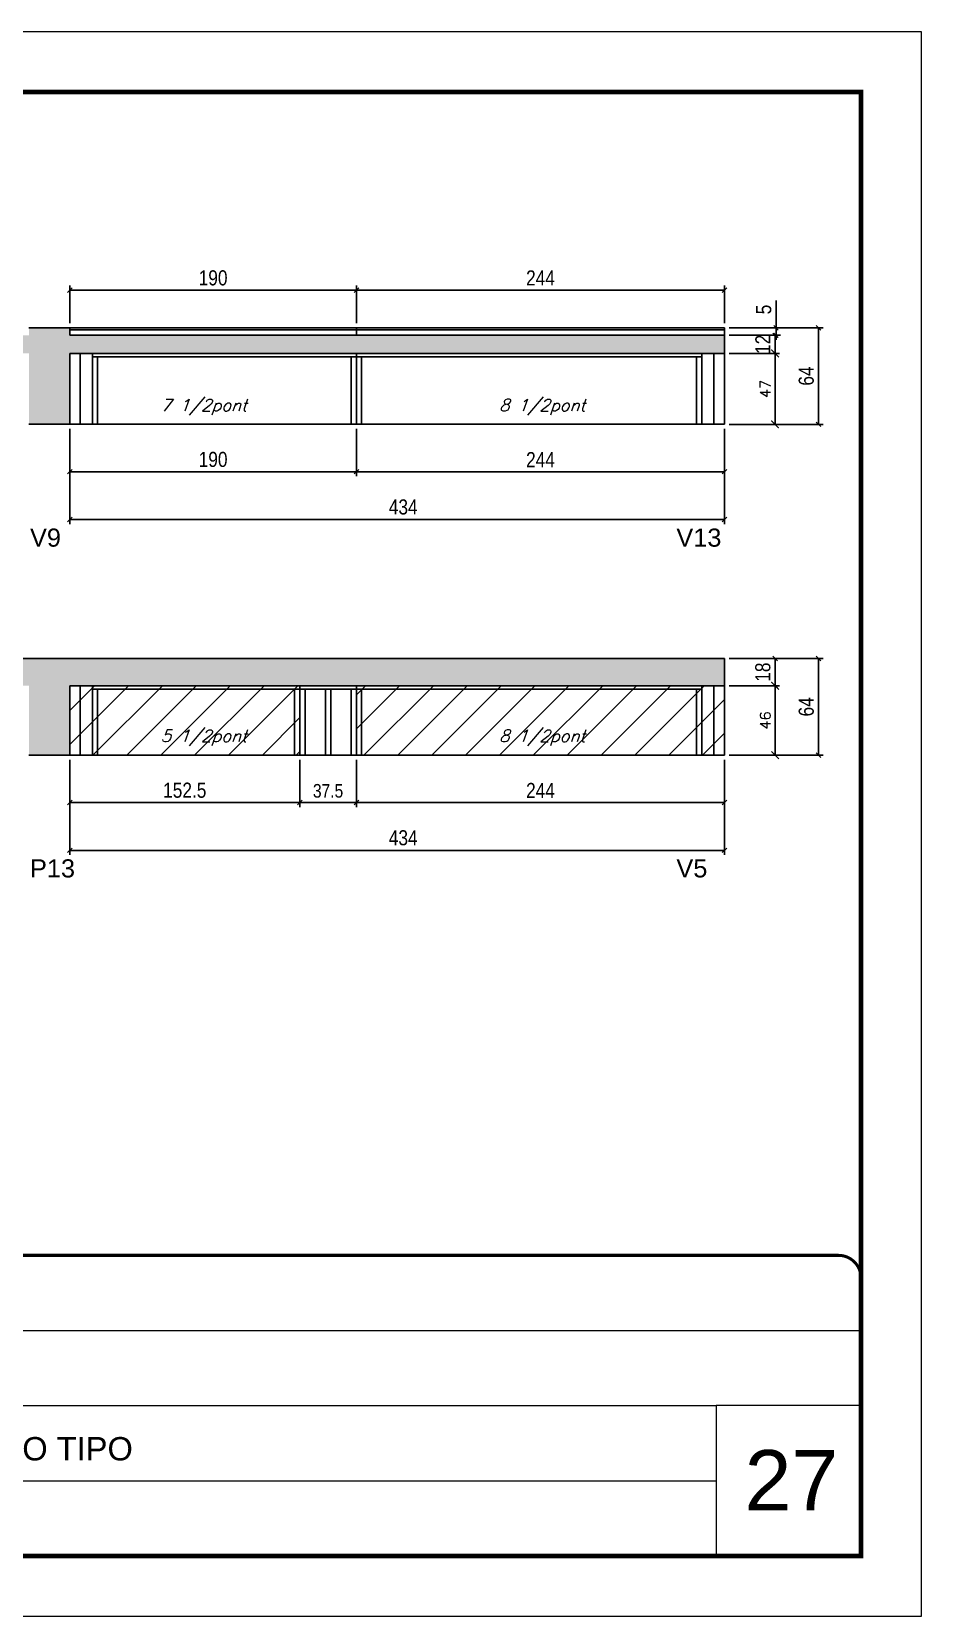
# Model space of a CAD drawing. Extents: x -10448 to -1189, y -11772 to 17235.
# Drawn here: x -6369 to -5780, y 8903 to 9953 of the extents above; entities that cross this region are included whole.
import ezdxf

# ---------------------------------------------------------------- set-up
doc = ezdxf.new("R2010")
doc.units = 0
doc.linetypes.add('CONTINUO', pattern=[0])
doc.linetypes.add('DASHED', pattern=[0.75, 0.5, -0.25])
for name, color, linetype in [('5', 5, 'Continuous'), ('COTA', 241, 'Continuous'), ('Painéis', 200, 'Continuous'), ('Reaproveitamento', 251, 'Continuous'), ('SARR_2.2x7', 40, 'Continuous'), ('SARR_3.5x7', 81, 'Continuous'), ('SARR_EDITAR', 141, 'Continuous'), ('texto', 7, 'Continuous')]:
    doc.layers.add(name, color=color, linetype=linetype)
for name, color, linetype, lineweight in [('CARIMBO', 255, 'Continuous', 9), ('Folhas', 255, 'Continuous', 9), ('SARRAFO DE PRESSAO', 251, 'DASHED', 9)]:
    doc.layers.add(name, color=color, linetype=linetype, lineweight=lineweight)
doc.styles.add('ARIAL', font='arial.ttf')
doc.styles.add('COTA TECNICA', font='techl___.ttf', dxfattribs={"height": 10})
doc.styles.add('COTA TECNICA-50', font='techl___.ttf', dxfattribs={"height": 9})
doc.styles.add('Romans', font='romans.shx')
doc.styles.get("Standard").update_dxf_attribs({"font": 'arial.ttf'})
doc.dimstyles.new('COTA PAINEL-50', dxfattribs={"dimtxt": 9, "dimasz": 3, "dimexe": 3, "dimexo": 3, "dimgap": 3, "dimtad": 1, "dimdec": 1, "dimzin": 12, "dimdsep": 46, "dimtxsty": 'COTA TECNICA-50', "dimblk1": 'OBLIQUE', "dimblk2": 'OBLIQUE', "dimsah": 1, "dimcen": 0.9, "dimclrd": 4, "dimclre": 4, "dimclrt": 240, "dimadec": 1, "dimazin": 3, "dimtfac": 1, "dimtdec": 1, "dimtmove": 0, "dimatfit": 3, "dimfxl": 1, "dimtolj": 1, "dimtzin": 12, "dimarcsym": 0})
doc.dimstyles.new('Cota Paínel', dxfattribs={"dimtxt": 7, "dimasz": 5, "dimexe": 3, "dimexo": 3, "dimgap": 3, "dimtad": 1, "dimdec": 1, "dimzin": 12, "dimdsep": 46, "dimtxsty": 'Romans', "dimblk": 'ARCHTICK', "dimcen": 0, "dimclrd": 4, "dimclre": 4, "dimclrt": 1, "dimadec": 1, "dimazin": 3, "dimtfac": 1, "dimtdec": 1, "dimtmove": 0, "dimatfit": 3, "dimldrblk": 'OBLIQUE', "dimfxl": 1, "dimtolj": 1, "dimtzin": 12, "dimarcsym": 0})
doc.dimstyles.new('PAINEL', dxfattribs={"dimtxt": 10, "dimasz": 3, "dimexe": 3, "dimexo": 3, "dimgap": 3, "dimtad": 1, "dimdec": 1, "dimzin": 12, "dimdsep": 46, "dimtxsty": 'COTA TECNICA', "dimblk1": 'OBLIQUE', "dimblk2": 'OBLIQUE', "dimsah": 1, "dimcen": 0.9, "dimclrd": 4, "dimclre": 4, "dimclrt": 240, "dimadec": 1, "dimazin": 3, "dimtfac": 1, "dimtdec": 1, "dimtmove": 0, "dimatfit": 3, "dimfxl": 1, "dimtolj": 1, "dimtzin": 12, "dimarcsym": 0})
pattern_1 = [(45, (-139469.283, -18395.978), (-11.2253202, 11.2253202), [])]

# ---------------------------------------------------------------- blocks, each defined once
blk = doc.blocks.new('9999999999')
at = {"color": 30, "linetype": 'CONTINUO'}
for p, q in [((98564.6, 34379.6), (99584, 34379.6)), ((98564.6, 34329.8), (99488, 34329.8)), ((99584, 34329.8), (99488, 34329.8)), ((99488, 34329.8), (99488, 34230.2)), ((98564.6, 34280), (99488, 34280))]:
    blk.add_line(p, q, dxfattribs=at)
at = {"color": 30, "linetype": 'CONTINUO', "const_width": 2}
blk.add_lwpolyline([(99584, 34230.2), (99584, 34414.4, 0.414214), (99569, 34429.4), (98229, 34429.4, 0.414214), (98214, 34414.4), (98214, 34245.2, 0.414214), (98229, 34230.2), (99584, 34230.2)], format="xyb", dxfattribs=at)
at = {"layer": 'Folhas'}
blk.add_lwpolyline([(98139, 34190.2), (99624, 34190.2), (99624, 35240.2), (98139, 35240.2)], close=True, dxfattribs=at)
at = {"layer": 'Folhas', "color": 30, "const_width": 3}
blk.add_lwpolyline([(98214, 34230.2), (99584, 34230.2), (99584, 35200.2), (98214, 35200.2)], close=True, dxfattribs=at)
at = {"color": 7, "linetype": 'Continuous', "ltscale": 5, "style": 'ARIAL'}
blk.add_text('2°, 3° E PAVIMENTO TIPO', height=15.483, dxfattribs=at).set_placement((98837.7, 34293.5))
blk = doc.blocks.new('_Oblique')
at = {"color": 0, "linetype": 'ByBlock', "lineweight": -2}
blk.add_line((-0.5, -0.5), (0.5, 0.5), dxfattribs=at)
blk = doc.blocks.new('*D1333')
at = {"layer": 'COTA', "color": 4, "linetype": 'ByBlock', "lineweight": -2, "transparency": 16777216}
for p, q in [((-6344.2, 9689.6), (-6344.2, 9658.2)), ((-6154.2, 9689.6), (-6154.2, 9658.2)), ((-6344.2, 9661.2), (-6154.2, 9661.2))]:
    blk.add_line(p, q, dxfattribs=at)
at = {"layer": 'Defpoints', "color": 0, "linetype": 'ByBlock', "transparency": 16777216}
for p in [(-6344.2, 9692.6), (-6154.2, 9692.6), (-6154.2, 9661.2)]:
    blk.add_point(p, dxfattribs=at)
at = {"layer": 'COTA', "color": 4, "linetype": 'ByBlock', "lineweight": -2, "transparency": 16777216, "xscale": 3, "yscale": 3, "zscale": 3, "rotation": 180}
blk.add_blockref('_Oblique', (-6344.2, 9661.2), dxfattribs=at)
at = {"layer": 'COTA', "color": 4, "linetype": 'ByBlock', "lineweight": -2, "transparency": 16777216, "xscale": 3, "yscale": 3, "zscale": 3}
blk.add_blockref('_Oblique', (-6154.2, 9661.2), dxfattribs=at)
at = {"layer": 'COTA', "color": 240, "linetype": 'ByBlock', "transparency": 16777216, "insert": (-6249.2, 9669.3), "char_height": 10, "attachment_point": 5, "style": 'COTA TECNICA'}
blk.add_mtext('\\A1;190', dxfattribs=at)
blk = doc.blocks.new('*D1334')
at = {"layer": 'COTA', "color": 4, "linetype": 'ByBlock', "lineweight": -2, "transparency": 16777216}
for p, q in [((-6154.2, 9689.6), (-6154.2, 9658.2)), ((-5910.2, 9689.6), (-5910.2, 9658.2)), ((-6154.2, 9661.2), (-5910.2, 9661.2))]:
    blk.add_line(p, q, dxfattribs=at)
at = {"layer": 'Defpoints', "color": 0, "linetype": 'ByBlock', "transparency": 16777216}
for p in [(-6154.2, 9692.6), (-5910.2, 9692.6), (-5910.2, 9661.2)]:
    blk.add_point(p, dxfattribs=at)
at = {"layer": 'COTA', "color": 4, "linetype": 'ByBlock', "lineweight": -2, "transparency": 16777216, "xscale": 3, "yscale": 3, "zscale": 3, "rotation": 180}
blk.add_blockref('_Oblique', (-6154.2, 9661.2), dxfattribs=at)
at = {"layer": 'COTA', "color": 4, "linetype": 'ByBlock', "lineweight": -2, "transparency": 16777216, "xscale": 3, "yscale": 3, "zscale": 3}
blk.add_blockref('_Oblique', (-5910.2, 9661.2), dxfattribs=at)
at = {"layer": 'COTA', "color": 240, "linetype": 'ByBlock', "transparency": 16777216, "insert": (-6032.2, 9669.2), "char_height": 10, "attachment_point": 5, "style": 'COTA TECNICA'}
blk.add_mtext('\\A1;244', dxfattribs=at)
blk = doc.blocks.new('*D222')
at = {"layer": 'COTA', "color": 4, "linetype": 'ByBlock', "lineweight": -2, "transparency": 16777216}
for p, q in [((-6344.2, 9689.6), (-6344.2, 9626.5)), ((-5910.2, 9689.6), (-5910.2, 9626.5)), ((-6344.2, 9629.5), (-5910.2, 9629.5))]:
    blk.add_line(p, q, dxfattribs=at)
at = {"layer": 'Defpoints', "color": 0, "linetype": 'ByBlock', "transparency": 16777216}
for p in [(-6344.2, 9692.6), (-5910.2, 9692.6), (-5910.2, 9629.5)]:
    blk.add_point(p, dxfattribs=at)
at = {"layer": 'COTA', "color": 4, "linetype": 'ByBlock', "lineweight": -2, "transparency": 16777216, "xscale": 3, "yscale": 3, "zscale": 3, "rotation": 180}
blk.add_blockref('_Oblique', (-6344.2, 9629.5), dxfattribs=at)
at = {"layer": 'COTA', "color": 4, "linetype": 'ByBlock', "lineweight": -2, "transparency": 16777216, "xscale": 3, "yscale": 3, "zscale": 3}
blk.add_blockref('_Oblique', (-5910.2, 9629.5), dxfattribs=at)
at = {"layer": 'COTA', "color": 240, "linetype": 'ByBlock', "transparency": 16777216, "insert": (-6123.2, 9637.8), "char_height": 10, "attachment_point": 5, "style": 'COTA TECNICA'}
blk.add_mtext('\\A1;434', dxfattribs=at)
blk = doc.blocks.new('*D1335')
at = {"layer": 'COTA', "color": 4, "linetype": 'ByBlock', "lineweight": -2, "transparency": 16777216}
for p, q in [((-6344.2, 9759.6), (-6344.2, 9784.5)), ((-6344.2, 9781.5), (-6154.2, 9781.5)), ((-6154.2, 9759.6), (-6154.2, 9784.5))]:
    blk.add_line(p, q, dxfattribs=at)
at = {"layer": 'Defpoints', "color": 0, "linetype": 'ByBlock', "transparency": 16777216}
for p in [(-6154.2, 9781.5), (-6344.2, 9756.6), (-6154.2, 9756.6)]:
    blk.add_point(p, dxfattribs=at)
at = {"layer": 'COTA', "color": 4, "linetype": 'ByBlock', "lineweight": -2, "transparency": 16777216, "xscale": 3, "yscale": 3, "zscale": 3, "rotation": 180}
blk.add_blockref('_Oblique', (-6344.2, 9781.5), dxfattribs=at)
at = {"layer": 'COTA', "color": 4, "linetype": 'ByBlock', "lineweight": -2, "transparency": 16777216, "xscale": 3, "yscale": 3, "zscale": 3}
blk.add_blockref('_Oblique', (-6154.2, 9781.5), dxfattribs=at)
at = {"layer": 'COTA', "color": 240, "linetype": 'ByBlock', "transparency": 16777216, "insert": (-6249.2, 9789.6), "char_height": 10, "attachment_point": 5, "style": 'COTA TECNICA'}
blk.add_mtext('\\A1;190', dxfattribs=at)
blk = doc.blocks.new('*D1336')
at = {"layer": 'COTA', "color": 4, "linetype": 'ByBlock', "lineweight": -2, "transparency": 16777216}
for p, q in [((-6154.2, 9759.6), (-6154.2, 9784.5)), ((-6154.2, 9781.5), (-5910.2, 9781.5)), ((-5910.2, 9759.6), (-5910.2, 9784.5))]:
    blk.add_line(p, q, dxfattribs=at)
at = {"layer": 'Defpoints', "color": 0, "linetype": 'ByBlock', "transparency": 16777216}
for p in [(-5910.2, 9781.5), (-6154.2, 9756.6), (-5910.2, 9756.6)]:
    blk.add_point(p, dxfattribs=at)
at = {"layer": 'COTA', "color": 4, "linetype": 'ByBlock', "lineweight": -2, "transparency": 16777216, "xscale": 3, "yscale": 3, "zscale": 3, "rotation": 180}
blk.add_blockref('_Oblique', (-6154.2, 9781.5), dxfattribs=at)
at = {"layer": 'COTA', "color": 4, "linetype": 'ByBlock', "lineweight": -2, "transparency": 16777216, "xscale": 3, "yscale": 3, "zscale": 3}
blk.add_blockref('_Oblique', (-5910.2, 9781.5), dxfattribs=at)
at = {"layer": 'COTA', "color": 240, "linetype": 'ByBlock', "transparency": 16777216, "insert": (-6032.2, 9789.6), "char_height": 10, "attachment_point": 5, "style": 'COTA TECNICA'}
blk.add_mtext('\\A1;244', dxfattribs=at)
blk = doc.blocks.new('_ArchTick')
at = {"color": 0, "linetype": 'ByBlock', "const_width": 0.15}
blk.add_lwpolyline([(-0.5, -0.5), (0.5, 0.5)], dxfattribs=at)
blk = doc.blocks.new('*D224')
at = {"layer": 'COTA', "color": 4, "lineweight": -2, "transparency": 16777216}
for p, q in [((-5907.2, 9739.6), (-5873.7, 9739.6)), ((-5876.7, 9739.6), (-5876.7, 9692.6)), ((-5907.2, 9692.6), (-5873.7, 9692.6))]:
    blk.add_line(p, q, dxfattribs=at)
at = {"layer": 'Defpoints', "color": 0, "transparency": 16777216}
for p in [(-5910.2, 9739.6), (-5910.2, 9692.6), (-5876.7, 9692.6)]:
    blk.add_point(p, dxfattribs=at)
at = {"layer": 'COTA', "color": 4, "lineweight": -2, "transparency": 16777216, "xscale": 5, "yscale": 5, "zscale": 5}
for p, rotation in [((-5876.7, 9739.6), 90), ((-5876.7, 9692.6), 270)]:
    blk.add_blockref('_ArchTick', p, dxfattribs=dict(at, rotation=rotation))
at = {"layer": 'COTA', "color": 1, "transparency": 16777216, "insert": (-5883.2, 9716.1), "char_height": 7, "attachment_point": 5, "rotation": 90, "style": 'Romans'}
blk.add_mtext('\\A1;47', dxfattribs=at)
blk = doc.blocks.new('*D225')
at = {"layer": 'COTA', "color": 4, "linetype": 'ByBlock', "lineweight": -2, "transparency": 16777216}
for p, q in [((-5907.2, 9751.6), (-5873.7, 9751.6)), ((-5876.7, 9739.6), (-5876.7, 9751.6)), ((-5907.2, 9739.6), (-5873.7, 9739.6))]:
    blk.add_line(p, q, dxfattribs=at)
at = {"layer": 'Defpoints', "color": 0, "linetype": 'ByBlock', "transparency": 16777216}
for p in [(-5910.2, 9751.6), (-5876.7, 9751.6), (-5910.2, 9739.6)]:
    blk.add_point(p, dxfattribs=at)
at = {"layer": 'COTA', "color": 4, "linetype": 'ByBlock', "lineweight": -2, "transparency": 16777216, "xscale": 3, "yscale": 3, "zscale": 3}
for p, rotation in [((-5876.7, 9751.6), 90), ((-5876.7, 9739.6), 270)]:
    blk.add_blockref('_Oblique', p, dxfattribs=dict(at, rotation=rotation))
at = {"layer": 'COTA', "color": 240, "linetype": 'ByBlock', "transparency": 16777216, "insert": (-5884.8, 9745.6), "char_height": 10, "attachment_point": 5, "rotation": 90, "style": 'COTA TECNICA'}
blk.add_mtext('\\A1;12', dxfattribs=at)
blk = doc.blocks.new('*D226')
at = {"layer": 'COTA', "color": 4, "linetype": 'ByBlock', "lineweight": -2, "transparency": 16777216}
for p, q in [((-5907.2, 9756.6), (-5844.9, 9756.6)), ((-5847.9, 9756.6), (-5847.9, 9692.6)), ((-5907.2, 9692.6), (-5844.9, 9692.6))]:
    blk.add_line(p, q, dxfattribs=at)
at = {"layer": 'Defpoints', "color": 0, "linetype": 'ByBlock', "transparency": 16777216}
for p in [(-5910.2, 9756.6), (-5910.2, 9692.6), (-5847.9, 9692.6)]:
    blk.add_point(p, dxfattribs=at)
at = {"layer": 'COTA', "color": 4, "linetype": 'ByBlock', "lineweight": -2, "transparency": 16777216, "xscale": 3, "yscale": 3, "zscale": 3}
for p, rotation in [((-5847.9, 9756.6), 90), ((-5847.9, 9692.6), 270)]:
    blk.add_blockref('_Oblique', p, dxfattribs=dict(at, rotation=rotation))
at = {"layer": 'COTA', "color": 240, "linetype": 'ByBlock', "transparency": 16777216, "insert": (-5856, 9724.6), "char_height": 10, "attachment_point": 5, "rotation": 90, "style": 'COTA TECNICA'}
blk.add_mtext('\\A1;64', dxfattribs=at)
blk = doc.blocks.new('*D227')
at = {"layer": 'COTA', "color": 4, "linetype": 'ByBlock', "lineweight": -2, "transparency": 16777216}
for p, q in [((-5876.1, 9756.6), (-5876.1, 9774.7)), ((-5907.2, 9756.6), (-5873.1, 9756.6)), ((-5876.1, 9751.6), (-5876.1, 9756.6)), ((-5907.2, 9751.6), (-5873.1, 9751.6)), ((-5876.1, 9751.6), (-5876.1, 9748.6))]:
    blk.add_line(p, q, dxfattribs=at)
at = {"layer": 'Defpoints', "color": 0, "linetype": 'ByBlock', "transparency": 16777216}
for p in [(-5910.2, 9756.6), (-5876.1, 9756.6), (-5910.2, 9751.6)]:
    blk.add_point(p, dxfattribs=at)
at = {"layer": 'COTA', "color": 4, "linetype": 'ByBlock', "lineweight": -2, "transparency": 16777216, "xscale": 3, "yscale": 3, "zscale": 3}
for p, rotation in [((-5876.1, 9756.6), 270), ((-5876.1, 9751.6), 90)]:
    blk.add_blockref('_Oblique', p, dxfattribs=dict(at, rotation=rotation))
at = {"layer": 'COTA', "color": 240, "linetype": 'ByBlock', "transparency": 16777216, "insert": (-5884.2, 9768.7), "char_height": 10, "attachment_point": 5, "rotation": 90, "style": 'COTA TECNICA'}
blk.add_mtext('\\A1;5', dxfattribs=at)
blk = doc.blocks.new('*D1340')
at = {"layer": 'COTA', "color": 4, "linetype": 'ByBlock', "lineweight": -2, "transparency": 16777216}
for p, q in [((-6344.2, 9470.4), (-6344.2, 9439)), ((-6191.7, 9470.4), (-6191.7, 9439)), ((-6344.2, 9442), (-6191.7, 9442))]:
    blk.add_line(p, q, dxfattribs=at)
at = {"layer": 'Defpoints', "color": 0, "linetype": 'ByBlock', "transparency": 16777216}
for p in [(-6344.2, 9473.4), (-6191.7, 9473.4), (-6191.7, 9442)]:
    blk.add_point(p, dxfattribs=at)
at = {"layer": 'COTA', "color": 4, "linetype": 'ByBlock', "lineweight": -2, "transparency": 16777216, "xscale": 3, "yscale": 3, "zscale": 3, "rotation": 180}
blk.add_blockref('_Oblique', (-6344.2, 9442), dxfattribs=at)
at = {"layer": 'COTA', "color": 4, "linetype": 'ByBlock', "lineweight": -2, "transparency": 16777216, "xscale": 3, "yscale": 3, "zscale": 3}
blk.add_blockref('_Oblique', (-6191.7, 9442), dxfattribs=at)
at = {"layer": 'COTA', "color": 240, "linetype": 'ByBlock', "transparency": 16777216, "insert": (-6268, 9450.1), "char_height": 10, "attachment_point": 5, "style": 'COTA TECNICA'}
blk.add_mtext('\\A1;152.5', dxfattribs=at)
blk = doc.blocks.new('*D1341')
at = {"layer": 'COTA', "color": 4, "linetype": 'ByBlock', "lineweight": -2, "transparency": 16777216}
for p, q in [((-6154.2, 9470.4), (-6154.2, 9439)), ((-5910.2, 9470.4), (-5910.2, 9439)), ((-6154.2, 9442), (-5910.2, 9442))]:
    blk.add_line(p, q, dxfattribs=at)
at = {"layer": 'Defpoints', "color": 0, "linetype": 'ByBlock', "transparency": 16777216}
for p in [(-6154.2, 9473.4), (-5910.2, 9473.4), (-5910.2, 9442)]:
    blk.add_point(p, dxfattribs=at)
at = {"layer": 'COTA', "color": 4, "linetype": 'ByBlock', "lineweight": -2, "transparency": 16777216, "xscale": 3, "yscale": 3, "zscale": 3, "rotation": 180}
blk.add_blockref('_Oblique', (-6154.2, 9442), dxfattribs=at)
at = {"layer": 'COTA', "color": 4, "linetype": 'ByBlock', "lineweight": -2, "transparency": 16777216, "xscale": 3, "yscale": 3, "zscale": 3}
blk.add_blockref('_Oblique', (-5910.2, 9442), dxfattribs=at)
at = {"layer": 'COTA', "color": 240, "linetype": 'ByBlock', "transparency": 16777216, "insert": (-6032.2, 9450), "char_height": 10, "attachment_point": 5, "style": 'COTA TECNICA'}
blk.add_mtext('\\A1;244', dxfattribs=at)
blk = doc.blocks.new('*D229')
at = {"layer": 'COTA', "color": 4, "linetype": 'ByBlock', "lineweight": -2, "transparency": 16777216}
for p, q in [((-6344.2, 9470.4), (-6344.2, 9407.3)), ((-5910.2, 9470.4), (-5910.2, 9407.3)), ((-6344.2, 9410.3), (-5910.2, 9410.3))]:
    blk.add_line(p, q, dxfattribs=at)
at = {"layer": 'Defpoints', "color": 0, "linetype": 'ByBlock', "transparency": 16777216}
for p in [(-6344.2, 9473.4), (-5910.2, 9473.4), (-5910.2, 9410.3)]:
    blk.add_point(p, dxfattribs=at)
at = {"layer": 'COTA', "color": 4, "linetype": 'ByBlock', "lineweight": -2, "transparency": 16777216, "xscale": 3, "yscale": 3, "zscale": 3, "rotation": 180}
blk.add_blockref('_Oblique', (-6344.2, 9410.3), dxfattribs=at)
at = {"layer": 'COTA', "color": 4, "linetype": 'ByBlock', "lineweight": -2, "transparency": 16777216, "xscale": 3, "yscale": 3, "zscale": 3}
blk.add_blockref('_Oblique', (-5910.2, 9410.3), dxfattribs=at)
at = {"layer": 'COTA', "color": 240, "linetype": 'ByBlock', "transparency": 16777216, "insert": (-6123.2, 9418.6), "char_height": 10, "attachment_point": 5, "style": 'COTA TECNICA'}
blk.add_mtext('\\A1;434', dxfattribs=at)
blk = doc.blocks.new('*D230')
at = {"layer": 'COTA', "color": 4, "lineweight": -2, "transparency": 16777216}
for p, q in [((-5907.2, 9519.4), (-5873.7, 9519.4)), ((-5876.7, 9519.4), (-5876.7, 9473.4)), ((-5907.2, 9473.4), (-5873.7, 9473.4))]:
    blk.add_line(p, q, dxfattribs=at)
at = {"layer": 'Defpoints', "color": 0, "transparency": 16777216}
for p in [(-5910.2, 9519.4), (-5910.2, 9473.4), (-5876.7, 9473.4)]:
    blk.add_point(p, dxfattribs=at)
at = {"layer": 'COTA', "color": 4, "lineweight": -2, "transparency": 16777216, "xscale": 5, "yscale": 5, "zscale": 5}
for p, rotation in [((-5876.7, 9519.4), 90), ((-5876.7, 9473.4), 270)]:
    blk.add_blockref('_ArchTick', p, dxfattribs=dict(at, rotation=rotation))
at = {"layer": 'COTA', "color": 1, "transparency": 16777216, "insert": (-5883.2, 9496.4), "char_height": 7, "attachment_point": 5, "rotation": 90, "style": 'Romans'}
blk.add_mtext('\\A1;46', dxfattribs=at)
blk = doc.blocks.new('*D231')
at = {"layer": 'COTA', "color": 4, "linetype": 'ByBlock', "lineweight": -2, "transparency": 16777216}
for p, q in [((-5907.2, 9537.4), (-5873.7, 9537.4)), ((-5876.7, 9519.4), (-5876.7, 9537.4)), ((-5907.2, 9519.4), (-5873.7, 9519.4))]:
    blk.add_line(p, q, dxfattribs=at)
at = {"layer": 'Defpoints', "color": 0, "linetype": 'ByBlock', "transparency": 16777216}
for p in [(-5910.2, 9537.4), (-5876.7, 9537.4), (-5910.2, 9519.4)]:
    blk.add_point(p, dxfattribs=at)
at = {"layer": 'COTA', "color": 4, "linetype": 'ByBlock', "lineweight": -2, "transparency": 16777216, "xscale": 3, "yscale": 3, "zscale": 3}
for p, rotation in [((-5876.7, 9537.4), 90), ((-5876.7, 9519.4), 270)]:
    blk.add_blockref('_Oblique', p, dxfattribs=dict(at, rotation=rotation))
at = {"layer": 'COTA', "color": 240, "linetype": 'ByBlock', "transparency": 16777216, "insert": (-5884.8, 9528.4), "char_height": 10, "attachment_point": 5, "rotation": 90, "style": 'COTA TECNICA'}
blk.add_mtext('\\A1;18', dxfattribs=at)
blk = doc.blocks.new('*D232')
at = {"layer": 'COTA', "color": 4, "linetype": 'ByBlock', "lineweight": -2, "transparency": 16777216}
for p, q in [((-5907.2, 9537.4), (-5844.9, 9537.4)), ((-5847.9, 9537.4), (-5847.9, 9473.4)), ((-5907.2, 9473.4), (-5844.9, 9473.4))]:
    blk.add_line(p, q, dxfattribs=at)
at = {"layer": 'Defpoints', "color": 0, "linetype": 'ByBlock', "transparency": 16777216}
for p in [(-5910.2, 9537.4), (-5910.2, 9473.4), (-5847.9, 9473.4)]:
    blk.add_point(p, dxfattribs=at)
at = {"layer": 'COTA', "color": 4, "linetype": 'ByBlock', "lineweight": -2, "transparency": 16777216, "xscale": 3, "yscale": 3, "zscale": 3}
for p, rotation in [((-5847.9, 9537.4), 90), ((-5847.9, 9473.4), 270)]:
    blk.add_blockref('_Oblique', p, dxfattribs=dict(at, rotation=rotation))
at = {"layer": 'COTA', "color": 240, "linetype": 'ByBlock', "transparency": 16777216, "insert": (-5856, 9505.4), "char_height": 10, "attachment_point": 5, "rotation": 90, "style": 'COTA TECNICA'}
blk.add_mtext('\\A1;64', dxfattribs=at)
blk = doc.blocks.new('*D557')
at = {"layer": 'COTA', "color": 4, "linetype": 'ByBlock', "lineweight": -2, "transparency": 16777216}
for p, q in [((-6191.7, 9470.4), (-6191.7, 9439)), ((-6154.2, 9470.4), (-6154.2, 9439)), ((-6191.7, 9442), (-6154.2, 9442))]:
    blk.add_line(p, q, dxfattribs=at)
at = {"layer": 'Defpoints', "color": 0, "linetype": 'ByBlock', "transparency": 16777216}
for p in [(-6191.7, 9473.4), (-6154.2, 9473.4), (-6154.2, 9442)]:
    blk.add_point(p, dxfattribs=at)
at = {"layer": 'COTA', "color": 4, "linetype": 'ByBlock', "lineweight": -2, "transparency": 16777216, "xscale": 3, "yscale": 3, "zscale": 3, "rotation": 180}
blk.add_blockref('_Oblique', (-6191.7, 9442), dxfattribs=at)
at = {"layer": 'COTA', "color": 4, "linetype": 'ByBlock', "lineweight": -2, "transparency": 16777216, "xscale": 3, "yscale": 3, "zscale": 3}
blk.add_blockref('_Oblique', (-6154.2, 9442), dxfattribs=at)
at = {"layer": 'COTA', "color": 240, "linetype": 'ByBlock', "transparency": 16777216, "insert": (-6173, 9449.7), "char_height": 9, "attachment_point": 5, "style": 'COTA TECNICA-50'}
blk.add_mtext('\\A1;37.5', dxfattribs=at)

msp = doc.modelspace()

# ---------------------------------------------------------------- hatches: boundary and pattern name
at = {"layer": 'COTA', "linetype": 'ByBlock'}
h = msp.add_hatch(dxfattribs=at)
h.set_pattern_fill('AR-CONC', color=256, scale=0.03)
h.set_pattern_definition([(50, (-136293.545, -15875.2824), (5.46554007, -0.47817257), [0.5715, -6.2865]), (355, (-136293.545, -15875.2824), (-1.05730264, 5.73170536), [0.4572, -5.02921753]), (100.4514447, (-136293.0895, -15875.3223), (4.40823741, 5.25353256), [0.48570026, -5.34270734]), (46.1842, (-136293.545, -15873.7584), (8.13237123, -1.26126984), [0.85725, -9.42975]), (96.6355576, (-136292.867, -15873.8635), (7.122124, 7.42278374), [0.7285507, -8.01406824]), (351.184151, (-136293.545, -15873.7584), (7.122124, 7.42278374), [0.685799, -7.54379196]), (21, (-136292.783, -15874.1394), (4.54843174, -3.06795595), [0.5715, -6.2865]), (326, (-136292.783, -15874.1394), (1.85406085, 5.52563898), [0.4572, -5.0292]), (71.451445, (-136292.404, -15874.395), (6.40249258, 2.45768307), [0.48570026, -5.34269813]), (37.5, (-136293.545, -15875.2824), (0.092658098, 2.536651166), [0, -4.96824, 0, -5.1054, 0, -5.04825]), (7.5, (-136293.545, -15875.2824), (2.004589875, 3.005417245), [0, -2.91084, 0, -4.85394, 0, -1.92405]), (327.5, (-136295.2442, -15875.2824), (4.067717855, -0.17186232), [0, -1.905, 0, -5.9436, 0, -7.8867]), (317.5, (-136296.0062, -15875.2824), (4.44387544, 0.76279473), [0, -2.4765, 0, -3.94716, 0, -5.6007])])
h.paths.add_polyline_path([(-6371.24, 9692.62), (-6344.24, 9692.62), (-6344.24, 9739.62), (-5910.24, 9739.62), (-5910.24, 9751.62), (-6344.24, 9751.62), (-6344.24, 9756.62), (-6371.24, 9756.62), (-6371.24, 9751.62), (-6805.24, 9751.62), (-6805.24, 9739.62), (-6371.24, 9739.62)])
h = msp.add_hatch(dxfattribs=at)
h.set_pattern_fill('AR-CONC', color=256, scale=0.03)
h.set_pattern_definition([(50, (-137870.7827, -16098.8273), (5.46554007, -0.47817257), [0.5715, -6.2865]), (355, (-137870.7827, -16098.8273), (-1.05730264, 5.73170536), [0.4572, -5.02921753]), (100.4514447, (-137870.327, -16098.867), (4.40823741, 5.25353256), [0.48570026, -5.34270734]), (46.1842, (-137870.783, -16097.303), (8.13237123, -1.26126984), [0.85725, -9.42975]), (96.6355576, (-137870.105, -16097.4084), (7.122124, 7.42278374), [0.7285507, -8.01406824]), (351.184151, (-137870.783, -16097.303), (7.122124, 7.42278374), [0.685799, -7.54379196]), (21, (-137870.0207, -16097.6843), (4.54843174, -3.06795595), [0.5715, -6.2865]), (326, (-137870.0207, -16097.6843), (1.85406085, 5.52563898), [0.4572, -5.0292]), (71.451445, (-137869.6417, -16097.94), (6.40249258, 2.45768307), [0.48570026, -5.34269813]), (37.5, (-137870.7827, -16098.8273), (0.092658098, 2.536651166), [0, -4.96824, 0, -5.1054, 0, -5.04825]), (7.5, (-137870.7827, -16098.8273), (2.004589875, 3.005417245), [0, -2.91084, 0, -4.85394, 0, -1.92405]), (327.5, (-137872.482, -16098.8273), (4.067717855, -0.17186232), [0, -1.905, 0, -5.9436, 0, -7.8867]), (317.5, (-137873.244, -16098.8273), (4.44387544, 0.76279473), [0, -2.4765, 0, -3.94716, 0, -5.6007])])
h.paths.add_polyline_path([(-6371.24, 9473.43), (-6344.24, 9473.43), (-6344.24, 9519.43), (-5910.24, 9519.43), (-5910.24, 9537.43), (-6805.24, 9537.43), (-6805.24, 9519.43), (-6371.24, 9519.43)])
at = {"layer": 'Reaproveitamento', "linetype": 'ByBlock'}
h = msp.add_hatch(dxfattribs=at)
h.set_pattern_fill('ANSI31', color=256, scale=5)
h.set_pattern_definition(pattern_1)
h.paths.add_polyline_path([(-6191.74, 9473.43), (-6191.74, 9519.43), (-6344.24, 9519.43), (-6344.24, 9473.43)])
h = msp.add_hatch(dxfattribs=at)
h.set_pattern_fill('ANSI31', color=256, scale=5)
h.set_pattern_definition(pattern_1)
h.paths.add_polyline_path([(-5910.24, 9473.43), (-5910.24, 9519.43), (-6154.24, 9519.43), (-6154.24, 9473.43)])

# ---------------------------------------------------------------- linework, layer by layer
at = {"layer": 'COTA', "linetype": 'ByBlock'}
for p, q in [((-6371.24, 9756.62), (-6344.24, 9756.62)), ((-5910.24, 9739.62), (-5910.24, 9751.62)), ((-6371.24, 9692.62), (-6344.24, 9692.62)), ((-6805.24, 9537.43), (-5910.24, 9537.43)), ((-5910.24, 9519.43), (-5910.24, 9537.43)), ((-6371.24, 9473.43), (-6344.24, 9473.43))]:
    msp.add_line(p, q, dxfattribs=at)
at = {"layer": 'Painéis'}
for p, q in [((-6344.24, 9756.62), (-5910.24, 9756.62)), ((-6154.24, 9756.62), (-6154.24, 9751.62)), ((-5910.24, 9756.62), (-5910.24, 9751.62)), ((-6344.24, 9751.62), (-5910.24, 9751.62)), ((-6344.24, 9739.62), (-5910.24, 9739.62)), ((-6344.24, 9739.62), (-6344.24, 9692.62)), ((-6154.24, 9739.62), (-6154.24, 9692.62)), ((-5910.24, 9739.62), (-5910.24, 9692.62)), ((-5910.24, 9692.62), (-6344.24, 9692.62)), ((-6344.24, 9519.43), (-5910.24, 9519.43)), ((-6344.24, 9519.43), (-6344.24, 9473.43)), ((-6191.74, 9519.43), (-6191.74, 9473.43)), ((-6154.24, 9519.43), (-6154.24, 9473.43)), ((-5910.24, 9519.43), (-5910.24, 9473.43)), ((-5910.24, 9473.43), (-6344.24, 9473.43))]:
    msp.add_line(p, q, dxfattribs=at)
at = {"layer": 'Painéis', "linetype": 'ByBlock'}
for q in [(-6344.24, 9751.62), (-6344.24, 9756.62)]:
    msp.add_line((-6344.24, 9756.62), q, dxfattribs=at)
at = {"layer": 'SARR_2.2x7', "linetype": 'Continuous'}
for p, q in [((-6337.24, 9739.62), (-6337.24, 9692.62)), ((-6154.24, 9737.42), (-6329.24, 9737.42)), ((-6154.24, 9737.42), (-5925.24, 9737.42)), ((-5917.24, 9739.62), (-5917.24, 9692.62)), ((-6337.24, 9519.43), (-6337.24, 9473.43)), ((-6154.24, 9517.23), (-6329.24, 9517.23)), ((-6154.24, 9517.23), (-5925.24, 9517.23)), ((-5917.24, 9519.43), (-5917.24, 9473.43))]:
    msp.add_line(p, q, dxfattribs=at)
at = {"layer": 'SARR_3.5x7'}
for p, q in [((-6329.24, 9739.62), (-6329.24, 9692.62)), ((-6325.74, 9737.42), (-6325.74, 9692.62)), ((-6157.74, 9737.42), (-6157.74, 9692.62)), ((-6150.74, 9737.42), (-6150.74, 9692.62)), ((-5928.74, 9737.42), (-5928.74, 9692.62)), ((-5925.24, 9739.62), (-5925.24, 9692.62)), ((-6329.24, 9519.43), (-6329.24, 9473.43)), ((-6325.74, 9517.23), (-6325.74, 9473.43)), ((-6195.24, 9517.23), (-6195.24, 9473.43)), ((-6191.74, 9517.23), (-6191.74, 9473.43)), ((-6188.24, 9517.23), (-6188.24, 9473.43)), ((-6174.74, 9517.23), (-6174.74, 9473.43)), ((-6171.24, 9517.23), (-6171.24, 9473.43)), ((-6157.74, 9517.23), (-6157.74, 9473.43)), ((-6150.74, 9517.23), (-6150.74, 9473.43)), ((-5928.74, 9517.23), (-5928.74, 9473.43)), ((-5925.24, 9519.43), (-5925.24, 9473.43))]:
    msp.add_line(p, q, dxfattribs=at)
at = {"layer": 'SARR_EDITAR', "linetype": 'Continuous'}
for p, q in [((-6154.24, 9755.12), (-6344.24, 9755.12)), ((-5910.24, 9755.12), (-6154.24, 9755.12))]:
    msp.add_line(p, q, dxfattribs=at)

# ---------------------------------------------------------------- block references
at = {"layer": 'SARRAFO DE PRESSAO', "color": 6, "linetype": 'ByBlock'}
msp.add_blockref('9999999999', (-105403.76, -25287.43), dxfattribs=at)

# ---------------------------------------------------------------- texts
at = {"layer": '5', "linetype": 'Continuous'}
for s, p in [('V9', (-6370.55, 9611.55)), ('V13', (-5942.11, 9611.55)), ('P13', (-6370.55, 9392.37)), ('V5', (-5942.11, 9392.37))]:
    msp.add_text(s, height=12, rotation=0.00004, dxfattribs=at).set_placement(p)
at = {"layer": 'CARIMBO', "style": 'ARIAL'}
msp.add_text('27', height=40, dxfattribs=at).set_placement((-5896.92, 8972.92))
at = {"layer": 'texto', "color": 2, "char_height": 8, "attachment_point": 5, "style": 'Romans'}
for s, insert in [('{\\Q19;\\C256;7 1/2pont}', (-6255.4, 9703.99)), ('{\\Q19;\\C256;8 1/2pont}', (-6031.08, 9703.99)), ('{\\Q19;\\C256;5 1/2pont}', (-6255.4, 9484.81)), ('{\\Q19;\\C256;8 1/2pont}', (-6031.08, 9484.81))]:
    msp.add_mtext(s, dxfattribs=dict(at, insert=insert))

# ---------------------------------------------------------------- dimensions: what is measured, and where the dimension line sits
at = {"layer": 'COTA', "linetype": 'ByBlock'}
for base, p1, p2, dimstyle, picture, middle in [((-6154.24, 9781.49), (-6344.24, 9756.62), (-6154.24, 9756.62), 'PAINEL', '*D1335', (-6249.24, 9789.62)), ((-6154.24, 9661.15), (-6344.24, 9692.62), (-6154.24, 9692.62), 'PAINEL', '*D1333', (-6249.24, 9669.28)), ((-6191.74, 9441.97), (-6344.24, 9473.43), (-6191.74, 9473.43), 'PAINEL', '*D1340', (-6267.99, 9450.08)), ((-6154.24, 9441.97), (-6191.74, 9473.43), (-6154.24, 9473.43), 'COTA PAINEL-50', '*D557', (-6172.99, 9449.66))]:
    dim = msp.add_linear_dim(base=base, p1=p1, p2=p2, dimstyle=dimstyle, dxfattribs=at)
    dim.commit()
    dim.dimension.update_dxf_attribs({"geometry": picture, "text_midpoint": middle})
for base, p1, p2, picture, middle in [((-5910.24, 9781.49), (-6154.24, 9756.62), (-5910.24, 9756.62), '*D1336', (-6032.24, 9789.57)), ((-5910.24, 9661.15), (-6154.24, 9692.62), (-5910.24, 9692.62), '*D1334', (-6032.24, 9669.22)), ((-5910.24, 9441.97), (-6154.24, 9473.43), (-5910.24, 9473.43), '*D1341', (-6032.24, 9450.04))]:
    dim = msp.add_linear_dim(base=base, p1=p1, p2=p2, dimstyle='PAINEL', override={"dimtmove": 1}, dxfattribs=at)
    dim.commit()
    dim.dimension.update_dxf_attribs({"geometry": picture, "text_midpoint": middle})
for base, p1, p2, picture, middle in [((-5876.09, 9756.62), (-5910.24, 9751.62), (-5910.24, 9756.62), '*D227', (-5876.09, 9768.66)), ((-5876.72, 9751.62), (-5910.24, 9739.62), (-5910.24, 9751.62), '*D225', (-5876.72, 9745.62)), ((-5876.72, 9537.43), (-5910.24, 9519.43), (-5910.24, 9537.43), '*D231', (-5876.72, 9528.43))]:
    dim = msp.add_linear_dim(base=base, p1=p1, p2=p2, angle=90, dimstyle='PAINEL', dxfattribs=at)
    dim.commit()
    dim.dimension.update_dxf_attribs({"geometry": picture, "text_midpoint": middle, "dimtype": 160})
for base, p1, p2, picture, middle in [((-5847.95, 9692.62), (-5910.24, 9756.62), (-5910.24, 9692.62), '*D226', (-5856.05, 9724.62)), ((-5847.95, 9473.43), (-5910.24, 9537.43), (-5910.24, 9473.43), '*D232', (-5856.05, 9505.43))]:
    dim = msp.add_linear_dim(base=base, p1=p1, p2=p2, angle=90, dimstyle='PAINEL', dxfattribs=at)
    dim.commit()
    dim.dimension.update_dxf_attribs({"geometry": picture, "text_midpoint": middle})
at = {"layer": 'COTA'}
for base, p1, p2, picture, middle in [((-5876.72, 9692.62), (-5910.24, 9739.62), (-5910.24, 9692.62), '*D224', (-5883.22, 9716.12)), ((-5876.72, 9473.43), (-5910.24, 9519.43), (-5910.24, 9473.43), '*D230', (-5883.22, 9496.43))]:
    dim = msp.add_linear_dim(base=base, p1=p1, p2=p2, angle=90, dimstyle='Cota Paínel', dxfattribs=at)
    dim.commit()
    dim.dimension.update_dxf_attribs({"geometry": picture, "text_midpoint": middle})
at = {"layer": 'COTA', "linetype": 'ByBlock'}
for base, p1, p2, picture, middle in [((-5910.24, 9629.53), (-6344.24, 9692.62), (-5910.24, 9692.62), '*D222', (-6123.24, 9629.53)), ((-5910.24, 9410.35), (-6344.24, 9473.43), (-5910.24, 9473.43), '*D229', (-6123.24, 9410.35))]:
    dim = msp.add_linear_dim(base=base, p1=p1, p2=p2, dimstyle='PAINEL', dxfattribs=at)
    dim.commit()
    dim.dimension.update_dxf_attribs({"geometry": picture, "text_midpoint": middle, "dimtype": 160})

doc.saveas('drawing.dxf')
